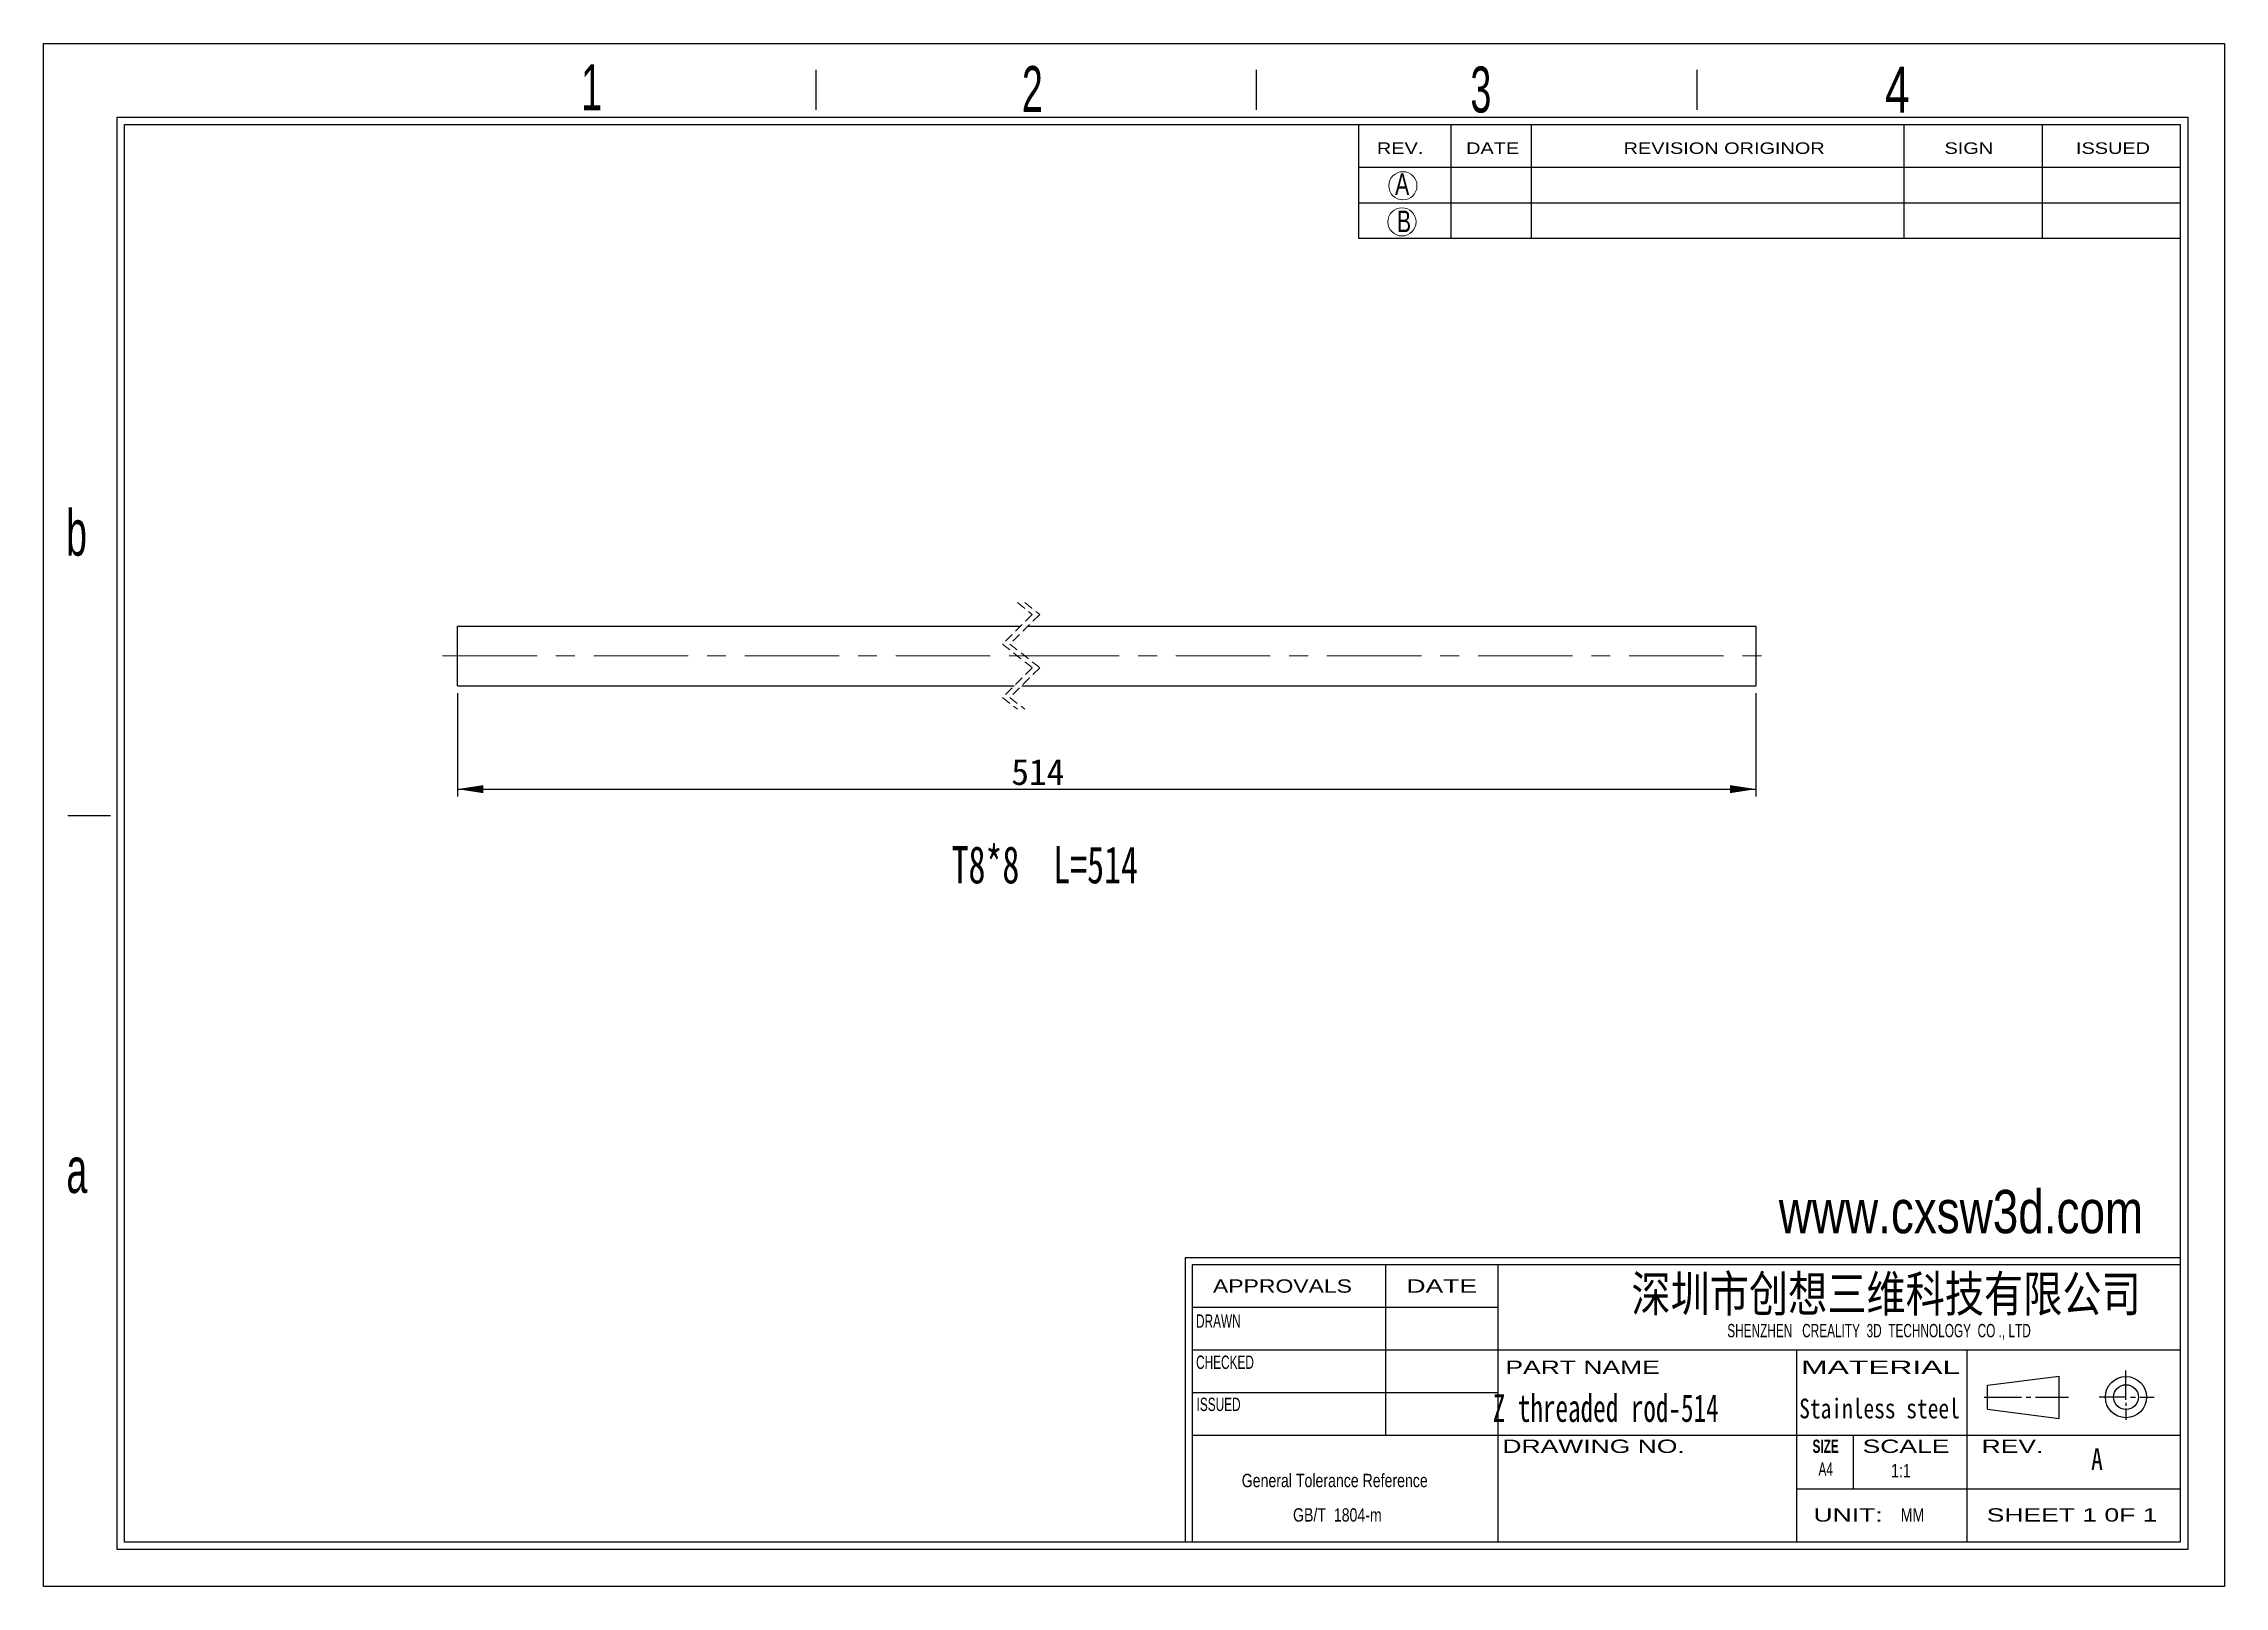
# Model space of a CAD drawing. Header units: millimetres. Extents: x 2 to 295, y 1 to 209.
import ezdxf

# ---------------------------------------------------------------- set-up
doc = ezdxf.new("R2010")
doc.units = ezdxf.units.MM
for name, pattern in [('CENTER', [10.16, 6.35, -1.27, 1.27, -1.27]), ('CENTERX2', [20.32, 12.7, -2.54, 2.54, -2.54]), ('HIDDEN', [1.905, 1.27, -0.635])]:
    doc.linetypes.add(name, pattern=pattern)
doc.layers.add('DIM', color=5, linetype='Continuous')
doc.layers.add('SLD-0', color=179, linetype='Continuous')
doc.layers.add('中心线', color=1, linetype='CENTER', lineweight=25)
doc.styles.add('SLDTEXTSTYLE0', font='', dxfattribs={"width": 0.67})
doc.styles.add('SLDTEXTSTYLE1', font='arial.ttf', dxfattribs={"width": 0.7584})
doc.styles.add('SLDTEXTSTYLE10', font='', dxfattribs={"width": 0.8})
doc.styles.add('SLDTEXTSTYLE11', font='', dxfattribs={"width": 0.8})
doc.styles.add('SLDTEXTSTYLE12', font='')
doc.styles.add('SLDTEXTSTYLE2', font='arial.ttf', dxfattribs={"width": 0.63516})
doc.styles.add('SLDTEXTSTYLE3', font='GOTHIC.TTF', dxfattribs={"width": 0.7304})
doc.styles.add('SLDTEXTSTYLE4', font='GOTHIC.TTF', dxfattribs={"width": 0.61171})
doc.styles.add('SLDTEXTSTYLE5', font='arialbd.ttf', dxfattribs={"width": 0.63516})
doc.styles.add('SLDTEXTSTYLE6', font='arial.ttf', dxfattribs={"width": 1.422})
doc.styles.add('SLDTEXTSTYLE7', font='arial.ttf', dxfattribs={"width": 1.2324})
doc.styles.add('SLDTEXTSTYLE8', font='arial.ttf', dxfattribs={"width": 1.7064})
doc.styles.add('SLDTEXTSTYLE9', font='', dxfattribs={"width": 0.8, "bigfont": 'bigfont'})
doc.styles.get('SLDTEXTSTYLE0').set_extended_font_data('宋体')
doc.styles.get('SLDTEXTSTYLE10').set_extended_font_data('宋体')
doc.styles.get('SLDTEXTSTYLE11').set_extended_font_data('宋体', bold=True)
doc.styles.get('SLDTEXTSTYLE12').set_extended_font_data('宋体')
doc.styles.get('SLDTEXTSTYLE9').set_extended_font_data('宋体', bold=True)
doc.dimstyles.new('SLDDIMSTYLE0', dxfattribs={"dimtxt": 3.5, "dimasz": 3.5, "dimexe": 0, "dimexo": 0.0625, "dimgap": 0.875, "dimtad": 2, "dimrnd": 1e-09, "dimzin": 12, "dimdsep": 46, "dimtxsty": 'SLDTEXTSTYLE0', "dimsah": 1, "dimcen": 0.09, "dimadec": 0, "dimazin": 3, "dimtfac": 1, "dimtofl": 0, "dimtmove": 0, "dimatfit": 3, "dimfxl": 0, "dimfrac": 2, "dimtolj": 1, "dimtzin": 12, "dimarcsym": 0})

# ---------------------------------------------------------------- blocks, each defined once
blk = doc.blocks.new('SW_NOTE_0')
at = {"layer": 'SLD-0', "color": 0, "char_height": 1.7927, "attachment_point": 2, "style": 'SLDTEXTSTYLE1'}
for s, insert in [('General Tolerance Reference ', (13.02, 2.31)), (' GB/T  1804-m', (13.11, -2.32))]:
    blk.add_mtext(s, dxfattribs=dict(at, insert=insert))
blk = doc.blocks.new('_D')
at = {"layer": 'DIM'}
for p, q in [((57.47, 121.37), (57.47, 107.46)), ((232.11, 121.37), (232.11, 107.46)), ((57.47, 108.46), (232.11, 108.46))]:
    blk.add_line(p, q, dxfattribs=at)
for points in [[(57.47, 108.46), (60.97, 107.92), (60.97, 109)], [(232.11, 108.46), (228.61, 109), (228.61, 107.92)]]:
    blk.add_solid(points, dxfattribs=at)
at = {"layer": 'DIM', "insert": (131.96, 112.53), "char_height": 3.5, "attachment_point": 1, "style": 'SLDTEXTSTYLE12'}
blk.add_mtext('514', dxfattribs=at)

msp = doc.modelspace()

# ---------------------------------------------------------------- linework, layer by layer
at = {"color": 7, "linetype": 'HIDDEN', "lineweight": 18}
for p, q in [((132.773, 133.544), (134.773, 131.956)), ((133.773, 133.544), (135.773, 131.956)), ((134.773, 131.956), (130.773, 127.956)), ((135.773, 131.956), (131.773, 127.956)), ((130.773, 127.956), (134.773, 124.781)), ((131.773, 127.956), (135.773, 124.781)), ((134.773, 124.781), (130.773, 120.781)), ((135.773, 124.781), (131.773, 120.781)), ((130.773, 120.781), (132.773, 119.194)), ((131.773, 120.781), (133.773, 119.194))]:
    msp.add_line(p, q, dxfattribs=at)
at = {"color": 7, "linetype": 'Continuous', "lineweight": 25}
for p, q in [((57.472, 122.369), (57.472, 130.369)), ((57.472, 130.369), (133.186, 130.369)), ((134.186, 130.369), (232.106, 130.369)), ((232.106, 130.369), (232.106, 122.369)), ((57.472, 122.369), (132.361, 122.369)), ((133.361, 122.369), (232.106, 122.369))]:
    msp.add_line(p, q, dxfattribs=at)
at = {"layer": 'SLD-0'}
for p, q in [((1.812, 208.674), (295.107, 208.674)), ((1.812, 1.294), (1.812, 208.674)), ((295.107, 208.674), (295.107, 1.294)), ((12.675, 7.219), (12.675, 197.811)), ((12.675, 197.811), (289.181, 197.811)), ((252.017, 197.811), (252.017, 182.514)), ((270.599, 197.811), (270.599, 182.514)), ((289.181, 197.811), (289.181, 7.219)), ((289.181, 7.219), (12.675, 7.219)), ((295.107, 1.294), (1.812, 1.294))]:
    msp.add_line(p, q, dxfattribs=at)
at = {"layer": 'SLD-0', "color": 6, "linetype": 'Continuous'}
for p, q in [((105.701, 199.786), (105.701, 205.169)), ((164.952, 199.786), (164.952, 205.169)), ((224.204, 199.786), (224.204, 205.169)), ((11.687, 6.231), (11.687, 198.799)), ((11.687, 198.799), (290.169, 198.799)), ((290.169, 198.799), (290.169, 6.231)), ((10.805, 104.853), (5.068, 104.853)), ((290.169, 6.231), (11.687, 6.231))]:
    msp.add_line(p, q, dxfattribs=at)
at = {"layer": 'SLD-0', "color": 179, "linetype": 'Continuous'}
for p, q in [((178.659, 197.811), (178.659, 182.514)), ((191.05, 197.811), (191.05, 182.514)), ((201.886, 197.811), (201.886, 182.514)), ((178.659, 192.074), (289.181, 192.074)), ((178.659, 187.294), (289.181, 187.294)), ((178.659, 182.514), (289.181, 182.514)), ((289.181, 45.462), (155.33, 45.462)), ((155.33, 45.462), (155.33, 7.219)), ((289.181, 44.506), (156.286, 44.506)), ((156.286, 44.506), (156.286, 7.219)), ((182.281, 44.506), (182.281, 21.56)), ((197.398, 44.506), (197.398, 7.219)), ((197.398, 38.77), (156.286, 38.77)), ((289.181, 33.033), (156.286, 33.033)), ((237.553, 33.033), (237.553, 7.219)), ((260.499, 7.219), (260.499, 33.033)), ((263.255, 28.354), (272.888, 29.538)), ((272.888, 23.846), (272.888, 29.538)), ((281.869, 26.35), (281.869, 30.316)), ((197.398, 27.297), (156.286, 27.297)), ((262.786, 26.733), (267.83, 26.733)), ((263.255, 25.106), (263.255, 28.354)), ((268.461, 26.733), (269.091, 26.733)), ((269.722, 26.733), (274.136, 26.733)), ((281.869, 26.733), (278.268, 26.733)), ((282.5, 26.733), (283.13, 26.733)), ((283.761, 26.733), (285.653, 26.733)), ((263.255, 25.106), (272.888, 23.846)), ((281.869, 25.966), (281.869, 25.583)), ((281.869, 25.2), (281.869, 23.667)), ((289.181, 21.56), (156.286, 21.56)), ((245.202, 21.56), (245.202, 14.39)), ((237.553, 14.39), (289.181, 14.39))]:
    msp.add_line(p, q, dxfattribs=at)
at = {"layer": 'SLD-0', "lineweight": 18}
for centre in [(184.622, 189.564), (184.499, 184.715)]:
    msp.add_circle(centre, 1.894, dxfattribs=at)
at = {"layer": 'SLD-0', "color": 179, "linetype": 'Continuous'}
for radius in [2.771, 1.669]:
    msp.add_circle((281.869, 26.733), radius, dxfattribs=at)
at = {"layer": '中心线', "linetype": 'CENTERX2', "lineweight": 18}
for p, q in [((55.472, 126.369), (135.99, 126.369)), ((133.773, 126.369), (234.106, 126.369))]:
    msp.add_line(p, q, dxfattribs=at)

# ---------------------------------------------------------------- block references
at = {"layer": 'SLD-0', "color": 179}
msp.add_blockref('SW_NOTE_0', (162.438, 14.111), dxfattribs=at)

# ---------------------------------------------------------------- texts
at = {"color": 7, "linetype": 'Continuous', "lineweight": 0, "insert": (123.923, 100.796), "char_height": 5, "attachment_point": 1, "style": 'SLDTEXTSTYLE0'}
msp.add_mtext('T8*8  L=514', dxfattribs=at)
at = {"layer": 'SLD-0'}
for s, insert, char_height, attachment_point, style in [('1', (74.111, 205.899), 6.172, 1, 'SLDTEXTSTYLE4'), ('2', (133.388, 205.655), 6.172, 1, 'SLDTEXTSTYLE4'), ('3', (193.707, 205.593), 6.172, 1, 'SLDTEXTSTYLE4'), ('4', (249.441, 205.587), 6.172, 1, 'SLDTEXTSTYLE3'), ('A', (183.578, 191.252), 2.903, 1, 'SLDTEXTSTYLE3'), ('B', (183.832, 186.237), 2.903, 1, 'SLDTEXTSTYLE3'), ('b', (4.835, 146.019), 6.172, 1, 'SLDTEXTSTYLE4'), ('a', (4.88, 60.351), 6.172, 1, 'SLDTEXTSTYLE4'), ('深圳市创想三维科技有限公司', (249.607, 43.039), 4.82808, 2, 'SLDTEXTSTYLE9'), (' Z threaded rod-514', (211.053, 27.11), 3.70417, 2, 'SLDTEXTSTYLE0'), ('Stainless steel', (248.724, 26.525), 2.64583, 2, 'SLDTEXTSTYLE11'), ('A', (277.178, 19.854), 2.91, 1, 'SLDTEXTSTYLE10')]:
    msp.add_mtext(s, dxfattribs=dict(at, insert=insert, char_height=char_height, attachment_point=attachment_point, style=style))
at = {"layer": 'SLD-0', "color": 179}
for s, insert, char_height, attachment_point, style in [('REV.', (181.129, 195.4), 1.5536, 1, 'SLDTEXTSTYLE7'), ('DATE', (193.126, 195.4), 1.5536, 1, 'SLDTEXTSTYLE7'), ('REVISION ORIGINOR', (214.308, 195.4), 1.55363, 1, 'SLDTEXTSTYLE7'), ('SIGN', (257.466, 195.4), 1.5536, 1, 'SLDTEXTSTYLE7'), ('ISSUED', (275.148, 195.4), 1.5536, 1, 'SLDTEXTSTYLE7'), ('APPROVALS', (168.427, 42.563), 1.7927, 2, 'SLDTEXTSTYLE7'), ('DATE', (189.85, 42.563), 1.7927, 2, 'SLDTEXTSTYLE6'), ('DRAWN', (159.804, 37.853), 1.7927, 2, 'SLDTEXTSTYLE2'), ('SHENZHEN   CREALITY  3D  TECHNOLOGY  CO ., LTD', (248.66, 36.569), 1.79265, 2, 'SLDTEXTSTYLE2'), ('CHECKED', (160.696, 32.315), 1.7927, 2, 'SLDTEXTSTYLE2'), ('PART NAME', (208.794, 31.645), 1.7927, 2, 'SLDTEXTSTYLE6'), ('MATERIAL', (248.88, 31.645), 1.7927, 2, 'SLDTEXTSTYLE8'), ('ISSUED', (159.837, 26.654), 1.7927, 2, 'SLDTEXTSTYLE2'), ('DRAWING NO.', (210.268, 21.022), 1.79265, 2, 'SLDTEXTSTYLE6'), ('SIZE', (241.479, 21.022), 1.7927, 2, 'SLDTEXTSTYLE5'), ('SCALE', (252.289, 21.022), 1.7927, 2, 'SLDTEXTSTYLE6'), ('REV.', (266.61, 21.022), 1.7927, 2, 'SLDTEXTSTYLE6'), ('A4', (241.49, 17.953), 1.7927, 2, 'SLDTEXTSTYLE2'), ('1:1', (251.596, 17.745), 1.7927, 2, 'SLDTEXTSTYLE1'), ('UNIT:', (244.499, 11.791), 1.7927, 2, 'SLDTEXTSTYLE6'), ('MM', (253.161, 11.791), 1.7927, 2, 'SLDTEXTSTYLE1'), ('SHEET 1 0F 1', (274.62, 11.791), 1.79265, 2, 'SLDTEXTSTYLE6')]:
    msp.add_mtext(s, dxfattribs=dict(at, insert=insert, char_height=char_height, attachment_point=attachment_point, style=style))
at = {"layer": 'SLD-0', "color": 5, "insert": (235.183, 54.585), "char_height": 5.82083, "attachment_point": 1, "style": 'SLDTEXTSTYLE1'}
msp.add_mtext('www.cxsw3d.com', dxfattribs=at)

# ---------------------------------------------------------------- dimensions: what is measured, and where the dimension line sits
at = {"layer": 'DIM'}
dim = msp.add_linear_dim(base=(232.106, 108.46), p1=(57.472, 122.369), p2=(232.106, 122.369), text='514', dimstyle='SLDDIMSTYLE0', dxfattribs=at)
dim.commit()
dim.dimension.update_dxf_attribs({"geometry": '_D', "text_midpoint": (134.006, 108.46), "dimtype": 160})

doc.saveas('drawing.dxf')
